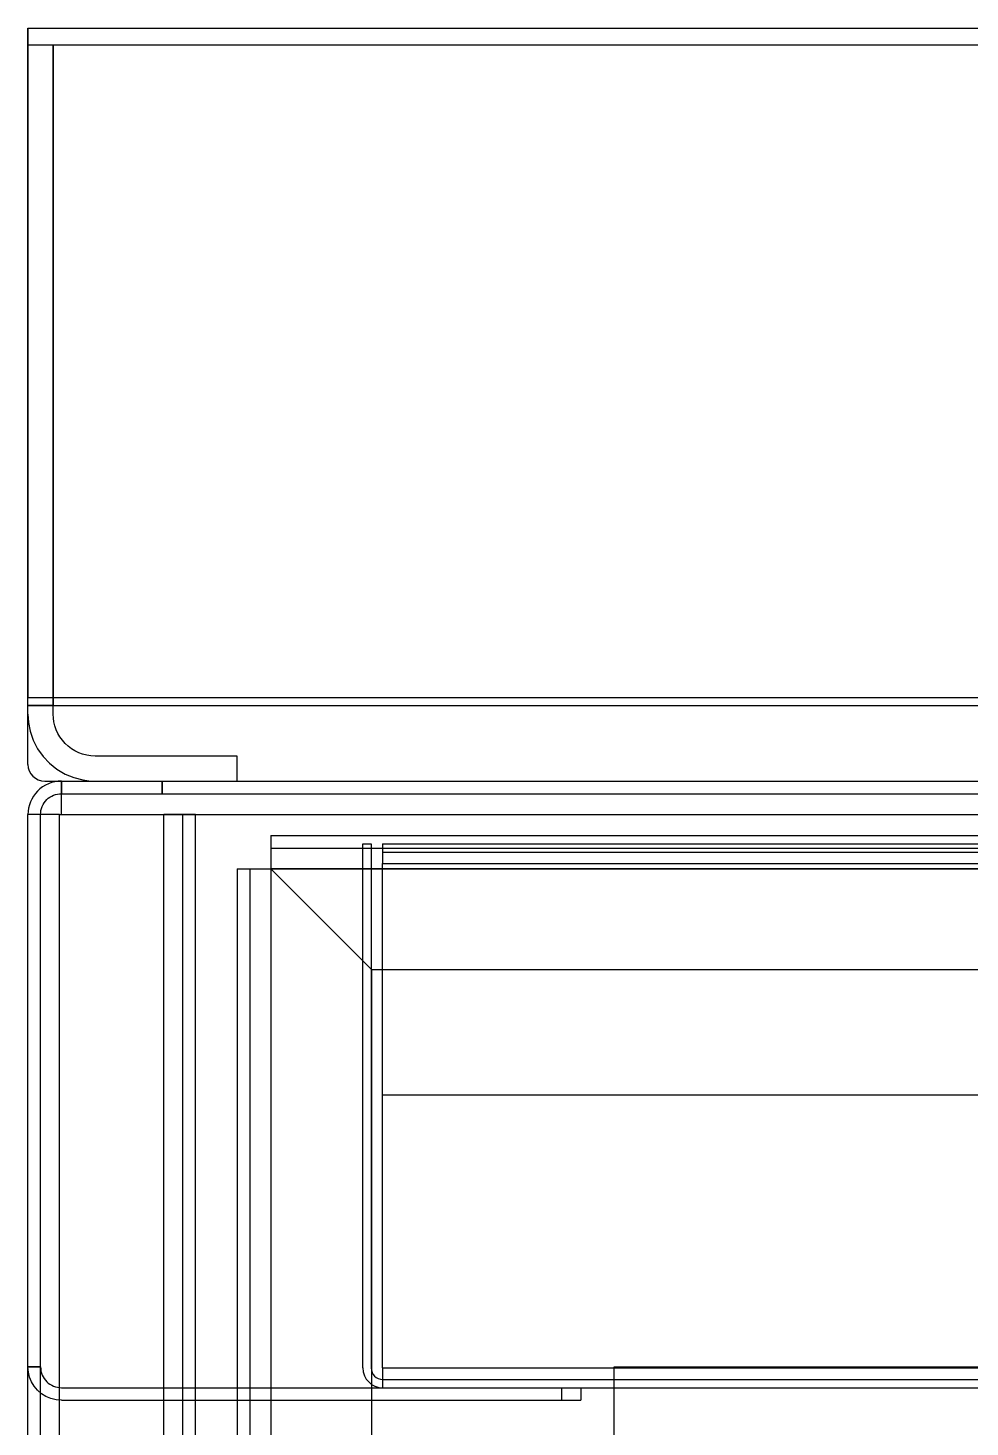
# Model space of a CAD drawing. Header units: millimetres. Extents: x 10366 to 13995, y 24552 to 29685.
# Drawn here: x 11416.9 to 11529.4, y 28342.3 to 28509.5 of the extents above; entities that cross this region are included whole.
import ezdxf

# ---------------------------------------------------------------- set-up
doc = ezdxf.new("R2010")
doc.units = ezdxf.units.MM
doc.header["$LTSCALE"] = 3
doc.layers.add('Default', color=7, linetype='Continuous')
doc.layers.add('Hidden_lines', color=7, linetype='Continuous')

msp = doc.modelspace()

# ---------------------------------------------------------------- linework, layer by layer
at = {"layer": 'Default'}
for p, q in [((11416.86, 28509.52), (11866.86, 28509.52)), ((11416.86, 28429.52), (11866.86, 28429.52)), ((11416.86, 28421.52), (11416.86, 28429.52)), ((11418.86, 28419.52), (11864.86, 28419.52)), ((11432.87, 28418.02), (11432.87, 28419.52)), ((11432.87, 28419.52), (11432.87, 28418.02)), ((11420.85, 28418.02), (11432.87, 28418.02)), ((11432.87, 28418.02), (11850.85, 28418.02)), ((11416.86, 27503.51), (11416.86, 28415.53)), ((11420.64, 28415.53), (11433.08, 28415.53)), ((11420.64, 28415.53), (11827.54, 28415.53)), ((11420.64, 27503.51), (11420.64, 28415.53)), ((11420.85, 28415.53), (11827.54, 28415.53)), ((11433.08, 27503.51), (11433.08, 28415.53)), ((11436.86, 27503.51), (11436.86, 28415.53)), ((11445.85, 28413.02), (11837.87, 28413.02)), ((11441.86, 28409.03), (11441.86, 27979.03)), ((11445.85, 28409.03), (11837.87, 28409.03)), ((11837.87, 28409.03), (11445.85, 28409.03)), ((11445.85, 28409.03), (11445.85, 27512.5)), ((11445.85, 28409.03), (11445.85, 27979.03)), ((11486.86, 28209.52), (11486.86, 28349.52)), ((11486.86, 28349.52), (11796.86, 28349.52)), ((11486.86, 28349.39), (11797.16, 28349.39)), ((11436.86, 28347.03), (11441.86, 28347.03)), ((11486.86, 28347.03), (11796.86, 28347.03)), ((11436.86, 28345.53), (11441.86, 28345.53))]:
    msp.add_line(p, q, dxfattribs=at)
for points in [[(11416.86, 28429.52, 0), (11416.86, 28509.52, 0), (11416.86, 28509.52, 0), (11416.86, 28509.52, 0), (11416.86, 28509.52, 0), (11416.86, 28509.52, 0), (11416.86, 28509.52, 0), (11416.86, 28509.52, 0), (11416.86, 28509.52, 0), (11416.86, 28509.52, 0), (11416.86, 28509.52, 0), (11416.86, 28509.51, 0), (11416.86, 28509.49, 0), (11416.86, 28509.18, 0), (11416.86, 28507.68, 0), (11416.86, 28501.12, 0), (11416.86, 28429.53, 0)], [(11416.86, 28427.54, 0), (11416.93, 28426.51, 0), (11417.13, 28425.5, 0)], [(11420.85, 28419.52, 0), (11420.45, 28419.5, 0), (11420.06, 28419.44, 0), (11419.67, 28419.34, 0), (11419.3, 28419.21, 0), (11418.94, 28419.03, 0), (11418.61, 28418.83, 0), (11418.29, 28418.59, 0), (11418.01, 28418.33, 0), (11417.75, 28418.03, 0), (11417.52, 28417.72, 0), (11417.32, 28417.38, 0), (11417.16, 28417.03, 0), (11417.03, 28416.67, 0), (11416.94, 28416.3, 0), (11416.88, 28415.92, 0), (11416.86, 28415.53, 0)], [(11423.4, 28419.66, 0), (11424.14, 28419.56, 0), (11424.88, 28419.52, 0)], [(11418.36, 28415.53, 0), (11418.38, 28415.78, 0), (11418.41, 28416.03, 0), (11418.48, 28416.27, 0), (11418.56, 28416.5, 0), (11418.67, 28416.73, 0), (11418.8, 28416.94, 0), (11418.95, 28417.13, 0), (11419.11, 28417.31, 0), (11419.29, 28417.47, 0), (11419.49, 28417.62, 0), (11419.7, 28417.74, 0), (11419.92, 28417.84, 0), (11420.15, 28417.92, 0), (11420.38, 28417.98, 0), (11420.61, 28418.01, 0), (11420.85, 28418.02, 0)], [(11420.85, 28415.53, 0), (11420.85, 28418.02, 0)], [(11420.64, 28415.53, 0), (11416.86, 28415.53, 0)], [(11436.86, 28415.53, 0), (11436.86, 28415.53, 0), (11436.86, 28415.53, 0), (11436.86, 28415.53, 0), (11436.86, 28415.53, 0), (11436.86, 28415.53, 0), (11436.86, 28415.53, 0), (11436.86, 28415.53, 0), (11436.86, 28415.53, 0), (11436.86, 28415.53, 0), (11436.86, 28415.53, 0), (11436.86, 28415.53, 0), (11436.86, 28415.53, 0), (11436.86, 28415.53, 0), (11436.84, 28415.53, 0), (11436.75, 28415.53, 0), (11436.4, 28415.53, 0), (11433.08, 28415.53, 0)], [(11445.85, 28413.02, 0), (11445.85, 28413.02, 0), (11445.85, 28413.02, 0), (11445.85, 28413.02, 0), (11445.85, 28413.02, 0), (11445.85, 28413.02, 0), (11445.85, 28413.02, 0), (11445.85, 28413.02, 0), (11445.85, 28413.02, 0), (11445.85, 28413.02, 0), (11445.85, 28413.02, 0), (11445.85, 28413.01, 0), (11445.85, 28412.99, 0), (11445.85, 28412.89, 0), (11445.85, 28411.88, 0), (11445.85, 28409.03, 0)], [(11441.86, 28409.03, 0), (11441.86, 28409.03, 0), (11441.86, 28409.03, 0), (11441.86, 28409.03, 0), (11441.86, 28409.03, 0), (11441.86, 28409.03, 0), (11441.86, 28409.03, 0), (11441.86, 28409.03, 0), (11441.86, 28409.03, 0), (11441.86, 28409.03, 0), (11441.87, 28409.03, 0), (11441.87, 28409.03, 0), (11441.9, 28409.03, 0), (11442, 28409.03, 0), (11443.01, 28409.03, 0), (11445.85, 28409.03, 0)], [(11417.05, 28348.31, 0), (11416.91, 28348.91, 0), (11416.86, 28349.52, 0)]]:
    msp.add_polyline3d(points, dxfattribs=at)
msp.add_arc((11418.86, 28421.52), 2, 180, 270, dxfattribs=at)
at = {"layer": 'Hidden_lines'}
for p, q in [((11416.86, 28507.52), (11419.86, 28507.52)), ((11416.86, 28507.52), (11866.86, 28507.52)), ((11419.86, 28428.57), (11416.86, 28428.57)), ((11416.86, 28428.57), (11866.86, 28428.57)), ((11419.86, 28427.54), (11419.86, 28428.57)), ((11441.86, 28422.52), (11424.88, 28422.52)), ((11441.86, 28419.52), (11441.86, 28422.52)), ((11420.85, 28419.52), (11420.85, 28418.02)), ((11420.85, 28418.02), (11420.85, 28419.52)), ((11418.36, 27503.51), (11418.36, 28415.53)), ((11435.36, 27503.51), (11435.36, 28415.53)), ((11456.86, 28412.03), (11457.86, 28412.03)), ((11456.86, 28349.39), (11456.86, 28412.03)), ((11457.86, 28412.03), (11457.86, 28349.39)), ((11459.22, 28412.03), (11824.5, 28412.03)), ((11445.85, 28411.52), (11837.87, 28411.52)), ((11459.22, 28411.03), (11824.5, 28411.03)), ((11443.36, 28409.03), (11443.36, 27979.03)), ((11445.85, 28409.03), (11457.87, 28397.01)), ((11457.87, 28397.01), (11445.85, 28409.03)), ((11459.22, 28409.67), (11824.5, 28409.67)), ((11459.22, 28349.39), (11459.22, 28409.67)), ((11459.22, 28382.03), (11459.22, 28409.67)), ((11457.87, 28397.01), (11825.85, 28397.01)), ((11457.87, 28397.01), (11457.87, 27972.6)), ((11459.22, 28382.03), (11824.5, 28382.03)), ((11418.36, 28349.52), (11416.86, 28349.52)), ((11416.86, 28349.52), (11418.36, 28349.52)), ((11459.22, 28349.39), (11486.86, 28349.39)), ((11420.85, 28347.03), (11436.86, 28347.03)), ((11441.86, 28347.03), (11480.59, 28347.03)), ((11459.22, 28348.03), (11824.5, 28348.03)), ((11459.22, 28347.03), (11486.86, 28347.03)), ((11480.59, 28347.03), (11480.59, 28345.53)), ((11482.87, 28347.03), (11482.87, 28345.53)), ((11420.85, 28345.53), (11436.86, 28345.53)), ((11441.86, 28345.53), (11480.59, 28345.53))]:
    msp.add_line(p, q, dxfattribs=at)
for points in [[(11419.86, 28428.57, 0), (11419.86, 28487.9, 0), (11419.86, 28503.08, 0), (11419.86, 28506.68, 0), (11419.86, 28507.43, 0), (11419.86, 28507.51, 0), (11419.86, 28507.52, 0), (11419.86, 28507.52, 0), (11419.86, 28507.52, 0), (11419.86, 28507.52, 0), (11419.86, 28507.52, 0), (11419.86, 28507.52, 0), (11419.86, 28507.52, 0), (11419.86, 28507.52, 0), (11419.86, 28507.52, 0), (11419.86, 28507.52, 0), (11419.86, 28507.52, 0), (11419.86, 28507.52, 0), (11419.86, 28507.52, 0), (11419.86, 28507.52, 0), (11419.86, 28507.48, 0), (11419.86, 28507.24, 0), (11419.86, 28506.01, 0), (11419.86, 28500.5, 0), (11419.86, 28477.18, 0), (11419.86, 28428.57, 0)], [(11424.88, 28422.52, 0), (11424.38, 28422.55, 0), (11423.88, 28422.62, 0), (11423.39, 28422.75, 0), (11422.92, 28422.92, 0), (11422.47, 28423.14, 0), (11422.05, 28423.4, 0), (11421.66, 28423.7, 0), (11421.29, 28424.03, 0), (11420.97, 28424.4, 0), (11420.68, 28424.8, 0), (11420.43, 28425.22, 0), (11420.23, 28425.66, 0), (11420.07, 28426.12, 0), (11419.96, 28426.59, 0), (11419.89, 28427.06, 0), (11419.86, 28427.54, 0)], [(11417.13, 28425.5, 0), (11417.5, 28424.42, 0), (11418.01, 28423.4, 0), (11418.67, 28422.48, 0), (11419.44, 28421.65, 0), (11420.32, 28420.95, 0), (11421.29, 28420.37, 0), (11422.32, 28419.94, 0), (11423.4, 28419.66, 0)], [(11459.22, 28412.03, 0), (11459.22, 28412.03, 0), (11459.22, 28412.03, 0), (11459.22, 28412.03, 0), (11459.22, 28412.03, 0), (11459.22, 28412.03, 0), (11459.22, 28412.03, 0), (11459.22, 28412.03, 0), (11459.22, 28412.03, 0), (11459.22, 28412.03, 0), (11459.22, 28412.03, 0), (11459.22, 28412.03, 0), (11459.22, 28412.01, 0), (11459.22, 28411.95, 0), (11459.22, 28411.36, 0), (11459.22, 28409.67, 0)], [(11420.85, 28345.53, 0), (11420.22, 28345.58, 0), (11419.6, 28345.74, 0), (11419.01, 28345.98, 0), (11418.48, 28346.32, 0), (11418, 28346.73, 0), (11417.6, 28347.21, 0), (11417.28, 28347.74, 0), (11417.05, 28348.31, 0)], [(11418.36, 28349.52, 0), (11418.38, 28349.27, 0), (11418.41, 28349.03, 0), (11418.48, 28348.78, 0), (11418.56, 28348.55, 0), (11418.67, 28348.33, 0), (11418.8, 28348.12, 0), (11418.95, 28347.92, 0), (11419.11, 28347.74, 0), (11419.29, 28347.58, 0), (11419.49, 28347.44, 0), (11419.7, 28347.32, 0), (11419.92, 28347.21, 0), (11420.15, 28347.13, 0), (11420.38, 28347.08, 0), (11420.61, 28347.04, 0), (11420.85, 28347.03, 0)], [(11459.22, 28349.39, 0), (11459.22, 28347.03, 0)], [(11480.59, 28345.53, 0), (11482.87, 28345.53, 0)]]:
    msp.add_polyline3d(points, dxfattribs=at)
for radius in [2.36, 1.36]:
    msp.add_arc((11459.22, 28349.39), radius, 180, 270, dxfattribs=at)

doc.saveas('drawing.dxf')
